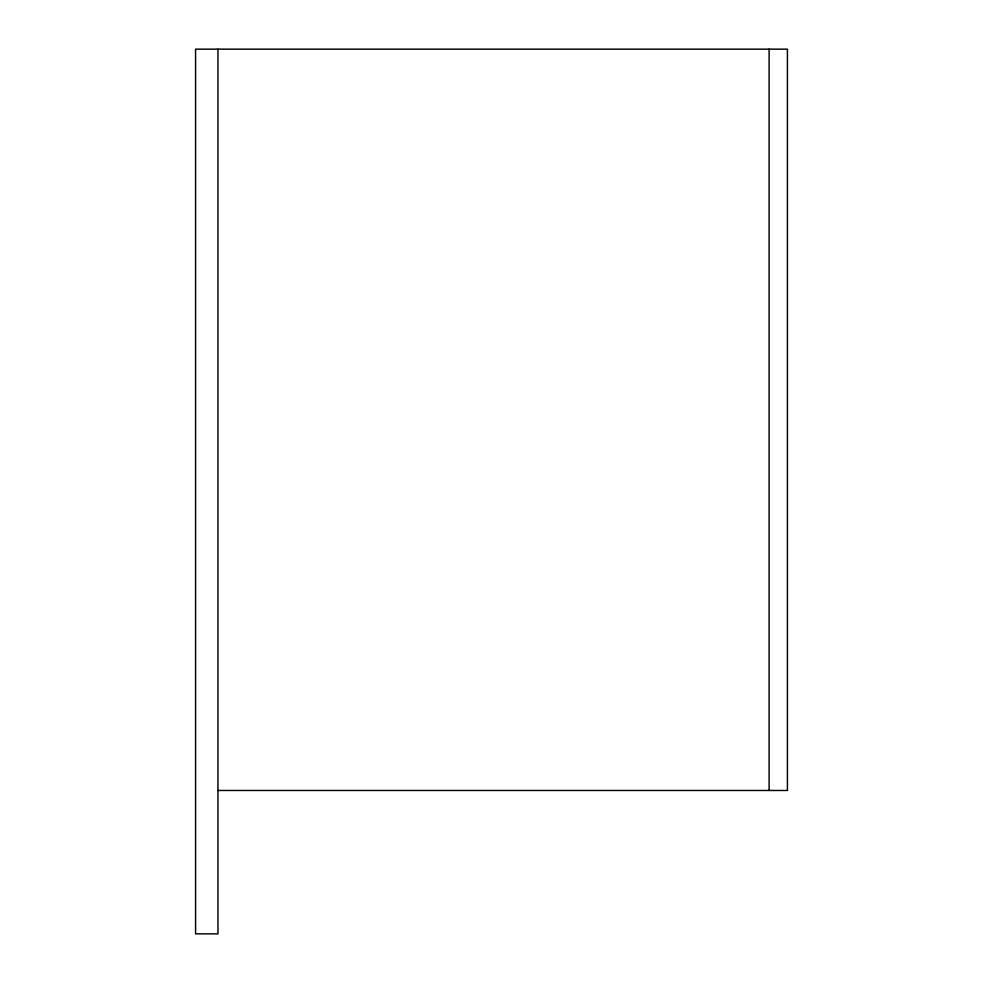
<?xml version="1.0" encoding="UTF-8"?>
<svg xmlns="http://www.w3.org/2000/svg" width="983" height="983" viewBox="0 0 983 983"><rect width="100%" height="100%" fill="white"/><g stroke="black" fill="none" stroke-linecap="round" stroke-linejoin="round"><path stroke-width="1.47" d="M217.956 790.467L787.42 790.467L787.42 49.15L195.58 49.15L195.58 933.85L217.956 933.85L217.956 49.15M769.111 49.15L769.111 790.467"/></g></svg>
